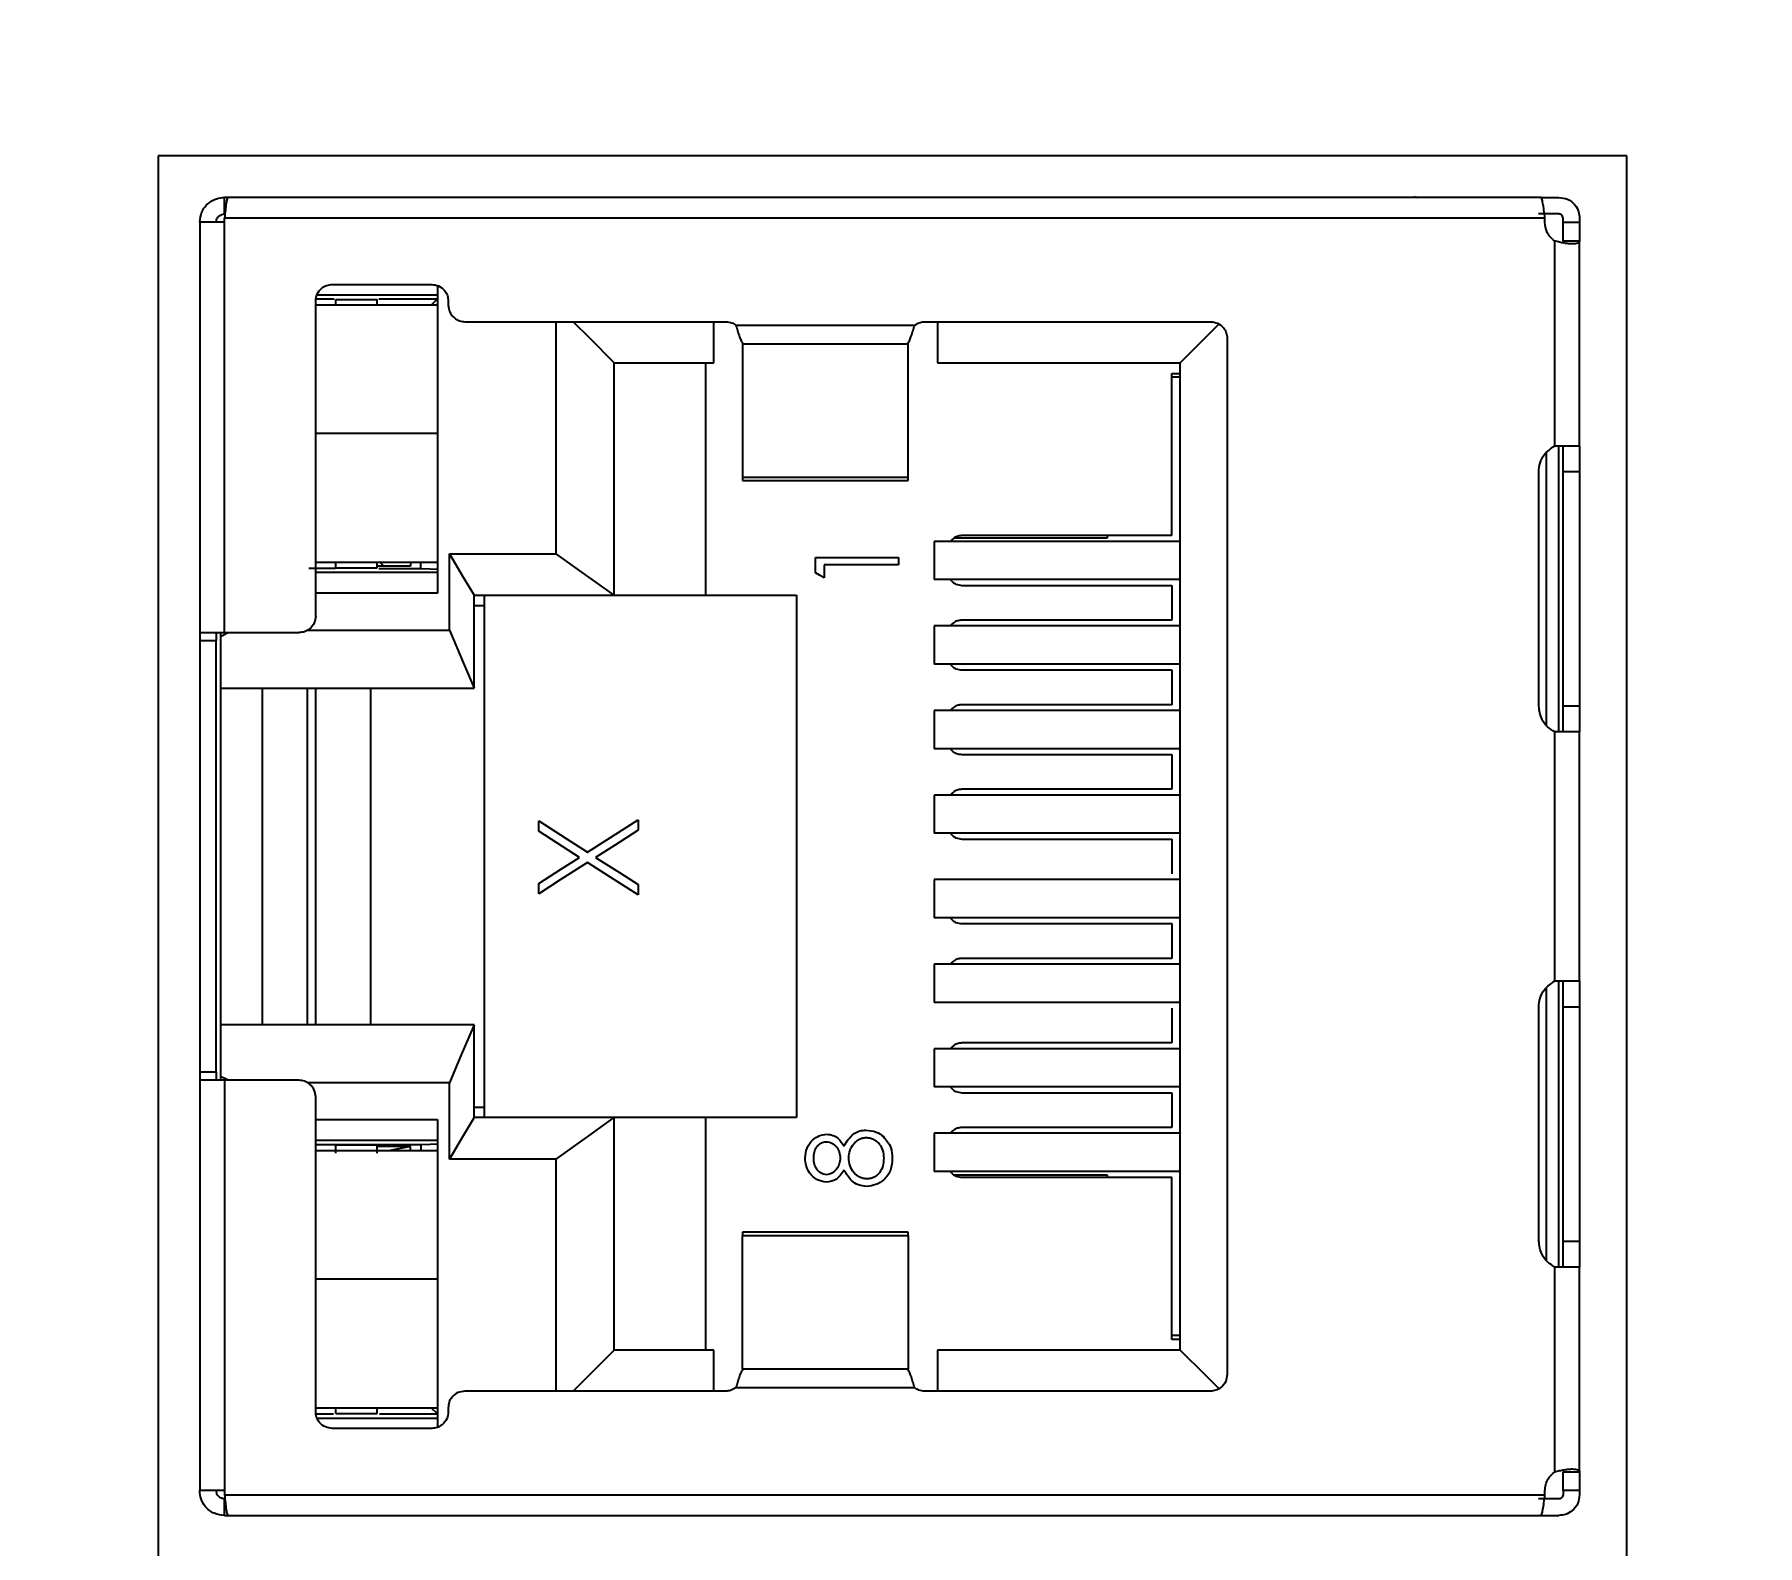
# Model space of a CAD drawing. Extents: x -151 to 841, y 0 to 594.
# Drawn here: x 118.98 to 139.78, y 300.66 to 318.89 of the extents above; entities that cross this region are included whole.
import ezdxf

# ---------------------------------------------------------------- set-up
doc = ezdxf.new("R2010")
doc.units = 0
doc.header["$PDSIZE"] = -1
doc.linetypes.add('CENTERX2', pattern=[20.32, 12.7, -2.54, 2.54, -2.54])
doc.layers.get('0').update_dxf_attribs({"linetype": 'CONTINUOUS'})
doc.layers.get('DEFPOINTS').update_dxf_attribs({"linetype": 'CONTINUOUS'})
doc.layers.add('$TD_AUDIT_GENERATED__25B7_', color=1, linetype='CENTERX2')
doc.styles.add('$TD_AUDIT_GENERATED__25BE_', font='GOTHIC.TTF')
doc.dimstyles.new('$TD_AUDIT_GENERATED__5286_', dxfattribs={"dimtxt": 3, "dimasz": 2.5, "dimexe": 0.5, "dimexo": 0.3, "dimgap": 1, "dimtad": 1, "dimtoh": 1, "dimdec": 1, "dimzin": 12, "dimtxsty": '$TD_AUDIT_GENERATED__25BE_', "dimcen": 0.09, "dimclrd": 3, "dimclre": 3, "dimclrt": 3, "dimazin": 3, "dimtm": 1e-09, "dimtfac": 1, "dimtdec": 1, "dimtofl": 0, "dimtmove": 0, "dimatfit": 3})

# ---------------------------------------------------------------- blocks, each defined once
blk = doc.blocks.new('*D147')
at = {"color": 3, "ltscale": 0.5}
for p, q in [((160, 366.3), (160, 386.232)), ((100.85, 262.85), (82.723, 252.384))]:
    blk.add_line(p, q, dxfattribs=at)
blk.add_arc((160, 297), 88.732, 93.87503, 206.12497, dxfattribs=at)
for points in [[(153.97, 386.529), (154.037, 384.53), (160, 385.732)], [(81.215, 258.399), (79.451, 257.458), (83.156, 252.634)]]:
    blk.add_solid(points, dxfattribs=at)
at = {"layer": 'DEFPOINTS', "color": 0, "ltscale": 0.5}
for p in [(160, 366), (102.964, 364.973), (160, 297), (101.11, 263), (160, 188)]:
    blk.add_point(p, dxfattribs=at)
at = {"color": 3, "ltscale": 0.5, "insert": (79.561, 343.442), "char_height": 6, "attachment_point": 5, "rotation": 60, "style": '$TD_AUDIT_GENERATED__25BE_'}
blk.add_mtext('120°', dxfattribs=at)

msp = doc.modelspace()

# ---------------------------------------------------------------- linework, layer by layer
at = {"layer": '$TD_AUDIT_GENERATED__25B7_'}
msp.add_circle((160, 297), 50, dxfattribs=at)
at = {"color": 7, "linetype": 'CONTINUOUS'}
for p, q in [((120.475, 317.422), (120.475, 283.393)), ((138.197, 317.422), (120.475, 317.422)), ((138.197, 283.393), (138.197, 317.422)), ((121.275, 316.722), (121.275, 316.922)), ((121.315, 316.922), (121.275, 316.922)), ((137.16, 316.922), (121.316, 316.922)), ((135.631, 316.922), (135.634, 316.932)), ((135.634, 316.932), (135.678, 316.921)), ((137.16, 316.922), (137.378, 316.922)), ((137.378, 316.722), (137.133, 316.722)), ((120.975, 316.622), (120.975, 311.672)), ((121.275, 311.672), (121.275, 316.672)), ((137.21, 316.672), (121.275, 316.672)), ((137.21, 316.622), (137.21, 316.672)), ((137.428, 316.622), (137.428, 316.672)), ((137.428, 316.622), (137.628, 316.622)), ((137.628, 316.672), (137.628, 316.622)), ((137.328, 313.925), (137.328, 316.396)), ((137.628, 316.396), (137.428, 316.396)), ((137.628, 313.925), (137.628, 316.396)), ((122.575, 315.872), (123.775, 315.872)), ((122.375, 311.872), (122.375, 315.672)), ((122.38, 315.697), (122.597, 315.697)), ((122.391, 315.746), (123.843, 315.746)), ((122.618, 315.692), (123.118, 315.692)), ((122.618, 315.622), (122.618, 315.692)), ((123.118, 315.622), (123.118, 315.692)), ((123.138, 315.697), (123.843, 315.697)), ((123.843, 315.697), (123.768, 315.622)), ((123.843, 315.857), (123.843, 312.146)), ((123.975, 315.672), (123.975, 315.622)), ((123.843, 315.622), (122.375, 315.622)), ((124.175, 315.422), (127.325, 315.422)), ((125.278, 312.622), (125.278, 315.422)), ((127.178, 314.927), (127.178, 315.422)), ((127.446, 315.381), (129.604, 315.381)), ((129.725, 315.422), (133.175, 315.422)), ((129.878, 315.422), (129.878, 314.927)), ((132.808, 314.927), (133.273, 315.392)), ((127.525, 315.155), (129.525, 315.155)), ((127.525, 315.155), (127.525, 313.544)), ((129.525, 313.544), (129.525, 315.155)), ((133.375, 315.222), (133.375, 302.722)), ((125.978, 312.122), (125.978, 314.927)), ((125.978, 314.927), (127.178, 314.927)), ((127.078, 314.927), (127.078, 312.122)), ((129.878, 314.927), (132.808, 314.927)), ((132.808, 303.017), (132.808, 314.927)), ((132.708, 312.842), (132.708, 314.797)), ((132.708, 314.797), (132.808, 314.797)), ((132.808, 314.752), (132.708, 314.752)), ((137.228, 310.554), (137.228, 313.839)), ((137.378, 310.474), (137.378, 313.925)), ((137.135, 310.787), (137.135, 313.612)), ((137.628, 313.612), (137.428, 313.612)), ((137.428, 310.787), (137.428, 313.612)), ((137.628, 313.612), (137.628, 310.787)), ((129.525, 313.544), (127.525, 313.544)), ((127.525, 313.506), (129.525, 313.506)), ((129.84, 312.772), (129.84, 312.312)), ((132.808, 312.772), (129.84, 312.772)), ((131.928, 312.812), (130.077, 312.812)), ((132.708, 312.842), (130.173, 312.842)), ((131.928, 312.842), (131.928, 312.812)), ((123.988, 312.622), (125.278, 312.622)), ((123.988, 311.702), (123.988, 312.622)), ((128.408, 312.393), (128.408, 312.578)), ((128.408, 312.578), (129.408, 312.578)), ((129.408, 312.578), (129.408, 312.488)), ((122.593, 312.447), (122.293, 312.447)), ((122.375, 312.522), (123.843, 312.522)), ((123.843, 312.398), (122.375, 312.398)), ((122.593, 312.447), (122.618, 312.457)), ((122.618, 312.452), (122.618, 312.522)), ((122.618, 312.452), (123.118, 312.452)), ((123.118, 312.452), (123.118, 312.522)), ((123.518, 312.472), (123.118, 312.472)), ((123.136, 312.447), (123.643, 312.447)), ((123.518, 312.522), (123.518, 312.472)), ((123.643, 312.447), (123.643, 312.522)), ((128.51, 312.488), (128.51, 312.334)), ((129.408, 312.488), (128.51, 312.488)), ((123.843, 312.146), (122.375, 312.146)), ((124.288, 311.002), (124.288, 312.122)), ((124.288, 312.122), (128.178, 312.122)), ((124.408, 312.122), (124.408, 305.822)), ((128.178, 312.122), (128.178, 305.822)), ((132.808, 312.312), (129.84, 312.312)), ((130.173, 312.242), (132.708, 312.242)), ((132.708, 312.242), (132.708, 311.822)), ((124.408, 311.997), (124.288, 311.997)), ((122.274, 311.702), (123.988, 311.702)), ((129.84, 311.752), (129.84, 311.292)), ((132.808, 311.752), (129.84, 311.752)), ((132.708, 311.822), (130.173, 311.822)), ((121.175, 311.572), (120.975, 311.572)), ((120.975, 311.572), (120.975, 306.372)), ((121.175, 306.372), (121.175, 311.572)), ((121.228, 311.672), (121.228, 306.272)), ((121.275, 311.672), (122.175, 311.672)), ((132.808, 311.292), (129.84, 311.292)), ((130.173, 311.222), (132.708, 311.222)), ((132.708, 311.222), (132.708, 310.802)), ((121.228, 311.002), (124.288, 311.002)), ((121.728, 311.002), (121.728, 306.942)), ((122.278, 306.942), (122.278, 311.002)), ((122.378, 306.942), (122.378, 311.002)), ((123.038, 311.002), (123.038, 306.942)), ((129.84, 310.732), (129.84, 310.272)), ((132.808, 310.732), (129.84, 310.732)), ((132.708, 310.802), (130.173, 310.802)), ((137.428, 310.787), (137.628, 310.787)), ((137.328, 307.47), (137.328, 310.474)), ((137.628, 307.47), (137.628, 310.474)), ((132.808, 310.272), (129.84, 310.272)), ((130.173, 310.202), (132.708, 310.202)), ((132.708, 310.202), (132.708, 309.782)), ((129.84, 309.712), (129.84, 309.252)), ((132.808, 309.712), (129.84, 309.712)), ((132.708, 309.782), (130.173, 309.782)), ((125.656, 309.023), (126.268, 309.415)), ((126.268, 309.415), (126.268, 309.291)), ((125.068, 309.275), (125.068, 309.4)), ((132.808, 309.252), (129.84, 309.252)), ((130.173, 309.182), (132.708, 309.182)), ((132.708, 309.182), (132.708, 308.762)), ((125.068, 308.523), (125.068, 308.647)), ((126.268, 308.632), (126.268, 308.507)), ((129.84, 308.692), (129.84, 308.232)), ((132.808, 308.692), (129.84, 308.692)), ((132.808, 308.232), (129.84, 308.232)), ((130.173, 308.162), (132.708, 308.162)), ((132.708, 308.162), (132.708, 307.742)), ((129.84, 307.672), (129.84, 307.212)), ((132.808, 307.672), (129.84, 307.672)), ((132.708, 307.742), (130.173, 307.742)), ((137.228, 304.099), (137.228, 307.384)), ((137.378, 304.019), (137.378, 307.47)), ((132.808, 307.212), (129.84, 307.212)), ((132.708, 307.142), (132.708, 306.722)), ((137.135, 304.332), (137.135, 307.157)), ((137.428, 307.157), (137.628, 307.157)), ((137.428, 304.332), (137.428, 307.157)), ((137.628, 307.157), (137.628, 304.332)), ((124.288, 306.942), (121.228, 306.942)), ((124.288, 305.822), (124.288, 306.942)), ((132.708, 306.722), (130.173, 306.722)), ((129.84, 306.652), (129.84, 306.192)), ((132.808, 306.652), (129.84, 306.652)), ((120.975, 306.372), (121.175, 306.372)), ((120.975, 306.272), (120.975, 301.322)), ((121.275, 306.272), (121.275, 301.272)), ((122.175, 306.272), (121.275, 306.272)), ((123.988, 306.242), (122.274, 306.242)), ((123.988, 305.322), (123.988, 306.242)), ((132.808, 306.192), (129.84, 306.192)), ((130.173, 306.122), (132.708, 306.122)), ((132.708, 306.122), (132.708, 305.702)), ((122.375, 302.272), (122.375, 306.072)), ((124.288, 305.947), (124.408, 305.947)), ((122.375, 305.797), (123.843, 305.797)), ((123.843, 305.797), (123.843, 302.085)), ((128.178, 305.822), (124.288, 305.822)), ((125.978, 303.017), (125.978, 305.822)), ((127.078, 305.822), (127.078, 303.017)), ((132.708, 305.702), (130.173, 305.702)), ((123.843, 305.546), (122.375, 305.546)), ((122.375, 305.497), (123.643, 305.497)), ((122.618, 305.488), (122.593, 305.497)), ((122.618, 305.492), (123.118, 305.492)), ((122.618, 305.392), (122.618, 305.492)), ((123.118, 305.392), (123.118, 305.492)), ((123.518, 305.472), (123.118, 305.472)), ((123.518, 305.422), (123.518, 305.472)), ((123.643, 305.497), (123.643, 305.422)), ((129.84, 305.632), (129.84, 305.172)), ((132.808, 305.632), (129.84, 305.632)), ((123.843, 305.422), (122.375, 305.422)), ((125.278, 305.322), (123.988, 305.322)), ((125.278, 302.522), (125.278, 305.322)), ((132.808, 305.172), (129.84, 305.172)), ((130.076, 305.132), (131.928, 305.132)), ((130.173, 305.102), (132.708, 305.102)), ((131.928, 305.132), (131.928, 305.102)), ((132.708, 303.147), (132.708, 305.102)), ((129.525, 304.438), (127.525, 304.438)), ((127.525, 304.4), (129.525, 304.4)), ((127.525, 302.789), (127.525, 304.4)), ((129.525, 304.4), (129.525, 302.789)), ((137.428, 304.332), (137.628, 304.332)), ((137.328, 301.548), (137.328, 304.019)), ((137.628, 301.548), (137.628, 304.019)), ((132.808, 303.192), (132.708, 303.192)), ((127.178, 303.017), (125.978, 303.017)), ((127.178, 302.522), (127.178, 303.017)), ((132.808, 303.017), (129.878, 303.017)), ((129.878, 303.017), (129.878, 302.522)), ((132.808, 303.147), (132.708, 303.147)), ((129.525, 302.789), (127.525, 302.789)), ((129.604, 302.563), (127.446, 302.563)), ((127.325, 302.522), (124.175, 302.522)), ((133.175, 302.522), (129.725, 302.522)), ((122.375, 302.322), (123.843, 302.322)), ((122.379, 302.247), (122.59, 302.247)), ((122.391, 302.198), (123.843, 302.198)), ((122.618, 302.252), (122.618, 302.322)), ((122.618, 302.252), (123.118, 302.252)), ((123.118, 302.252), (123.118, 302.322)), ((123.145, 302.247), (123.843, 302.247)), ((123.843, 302.247), (123.768, 302.322)), ((123.975, 302.322), (123.975, 302.272)), ((123.775, 302.072), (122.575, 302.072)), ((137.428, 301.548), (137.628, 301.548)), ((137.21, 301.272), (137.21, 301.322)), ((137.628, 301.322), (137.428, 301.322)), ((137.428, 301.322), (137.428, 301.272)), ((137.628, 301.322), (137.628, 301.272)), ((121.275, 301.272), (137.21, 301.272)), ((121.275, 301.022), (121.275, 301.222)), ((137.378, 301.222), (137.133, 301.222)), ((121.275, 301.022), (121.315, 301.022)), ((121.316, 301.022), (137.16, 301.022)), ((135.634, 301.012), (135.631, 301.022)), ((135.673, 301.022), (135.634, 301.012)), ((137.16, 301.022), (137.378, 301.022))]:
    msp.add_line(p, q, dxfattribs=at)
at = {"color": 8, "linetype": 'CONTINUOUS'}
for p, q in [((123.843, 314.072), (122.375, 314.072)), ((123.843, 303.872), (122.375, 303.872))]:
    msp.add_line(p, q, dxfattribs=at)
at = {"color": 7, "linetype": 'CONTINUOUS', "flags": 128}
for points in [[(125.483, 315.422), (125.67, 315.235), (125.978, 314.927)], [(123.988, 312.622), (124.156, 312.342), (124.288, 312.122)], [(125.978, 312.122), (125.586, 312.402), (125.278, 312.622)], [(123.197, 312.472), (123.152, 312.517), (123.147, 312.522)], [(123.643, 312.447), (123.755, 312.441), (123.843, 312.437)], [(128.51, 312.334), (128.453, 312.367), (128.408, 312.393)], [(123.988, 311.702), (124.156, 311.31), (124.288, 311.002)], [(121.228, 311.627), (121.312, 311.669), (121.318, 311.672)], [(125.068, 309.4), (125.397, 309.189), (125.656, 309.023)], [(125.558, 308.961), (125.284, 309.137), (125.068, 309.275)], [(126.268, 309.291), (125.979, 309.106), (125.753, 308.961)], [(125.068, 308.647), (125.343, 308.823), (125.558, 308.961)], [(125.656, 308.899), (125.326, 308.688), (125.068, 308.523)], [(126.268, 308.507), (125.925, 308.727), (125.656, 308.899)], [(125.753, 308.961), (126.041, 308.777), (126.268, 308.632)], [(124.288, 306.942), (124.12, 306.55), (123.988, 306.242)], [(121.318, 306.272), (121.294, 306.284), (121.228, 306.317)], [(124.288, 305.822), (124.12, 305.542), (123.988, 305.322)], [(125.278, 305.322), (125.67, 305.602), (125.978, 305.822)], [(123.518, 305.472), (123.294, 305.427), (123.268, 305.422)], [(123.643, 305.497), (123.755, 305.503), (123.843, 305.507)], [(125.483, 302.522), (125.67, 302.709), (125.978, 303.017)], [(133.273, 302.552), (133.116, 302.709), (132.808, 303.017)]]:
    msp.add_lwpolyline(points, dxfattribs=at)
at = {"color": 7, "linetype": 'CONTINUOUS'}
msp.add_circle((160, 297), 55, dxfattribs=at)
for points, knots in [([(120.975, 316.622), (120.98, 316.665), (120.991, 316.753), (121.072, 316.854), (121.173, 316.912), (121.242, 316.919), (121.275, 316.922)], [0, 0, 0, 0, 0.270264, 0.562429, 0.789739, 1, 1, 1, 1]), ([(121.316, 316.922), (121.313, 316.918), (121.306, 316.911), (121.295, 316.853), (121.285, 316.77), (121.278, 316.705), (121.275, 316.672)], [0, 0, 0, 0, 0.249996, 0.5, 0.749997, 1, 1, 1, 1]), ([(137.21, 316.672), (137.206, 316.705), (137.197, 316.77), (137.185, 316.853), (137.172, 316.911), (137.164, 316.918), (137.16, 316.922)], [0, 0, 0, 0, 0.250002, 0.5, 0.750003, 1, 1, 1, 1]), ([(137.378, 316.922), (137.413, 316.918), (137.487, 316.908), (137.571, 316.841), (137.619, 316.757), (137.625, 316.699), (137.628, 316.672)], [0, 0, 0, 0, 0.270262, 0.562427, 0.789736, 1, 1, 1, 1]), ([(121.175, 316.622), (121.176, 316.636), (121.18, 316.666), (121.207, 316.699), (121.241, 316.719), (121.264, 316.721), (121.275, 316.722)], [0, 0, 0, 0, 0.270262, 0.562433, 0.789754, 1, 1, 1, 1]), ([(137.428, 316.672), (137.427, 316.679), (137.425, 316.694), (137.411, 316.711), (137.395, 316.72), (137.383, 316.721), (137.378, 316.722)], [0, 0, 0, 0, 0.270252, 0.562435, 0.789751, 1, 1, 1, 1]), ([(121.275, 316.622), (121.232, 316.622), (121.144, 316.622), (121.043, 316.622), (120.985, 316.622), (120.978, 316.622), (120.975, 316.622)], [0, 0, 0, 0, 0.2702598, 0.562427, 0.7897315, 1, 1, 1, 1]), ([(137.328, 316.396), (137.309, 316.412), (137.27, 316.443), (137.222, 316.52), (137.214, 316.583), (137.21, 316.622)], [0, 0, 0, 0, 0.277079, 0.562252, 1, 1, 1, 1]), ([(137.428, 316.396), (137.428, 316.412), (137.428, 316.443), (137.428, 316.52), (137.428, 316.583), (137.428, 316.622)], [0, 0, 0, 0, 0.277074, 0.562252, 1, 1, 1, 1]), ([(137.628, 316.622), (137.628, 316.598), (137.628, 316.548), (137.628, 316.465), (137.628, 316.422), (137.628, 316.396)], [0, 0, 0, 0, 0.277073, 0.562255, 1, 1, 1, 1]), ([(137.628, 316.396), (137.627, 316.391), (137.624, 316.38), (137.607, 316.369), (137.579, 316.362), (137.541, 316.36), (137.495, 316.362), (137.443, 316.369), (137.386, 316.38), (137.347, 316.391), (137.328, 316.396)], [0, 0, 0, 0, 0.127447, 0.252809, 0.376761, 0.5, 0.623242, 0.747196, 0.872556, 1, 1, 1, 1]), ([(122.375, 315.672), (122.378, 315.7), (122.386, 315.759), (122.44, 315.826), (122.507, 315.865), (122.553, 315.87), (122.575, 315.872)], [0, 0, 0, 0, 0.270262, 0.562429, 0.789734, 1, 1, 1, 1]), ([(123.775, 315.872), (123.803, 315.868), (123.862, 315.861), (123.929, 315.807), (123.968, 315.74), (123.973, 315.694), (123.975, 315.672)], [0, 0, 0, 0, 0.2702626, 0.5624285, 0.7897373, 1, 1, 1, 1]), ([(123.975, 315.622), (123.978, 315.594), (123.986, 315.535), (124.04, 315.468), (124.107, 315.429), (124.153, 315.424), (124.175, 315.422)], [0, 0, 0, 0, 0.270265, 0.562435, 0.789742, 1, 1, 1, 1]), ([(127.325, 315.422), (127.349, 315.42), (127.393, 315.416), (127.43, 315.392), (127.446, 315.381)], [0, 0, 0, 0, 0.560003, 1, 1, 1, 1]), ([(127.446, 315.381), (127.452, 315.359), (127.465, 315.315), (127.485, 315.253), (127.505, 315.2), (127.518, 315.175), (127.525, 315.163)], [0, 0, 0, 0, 0.249995, 0.499999, 0.750004, 1, 1, 1, 1]), ([(129.525, 315.163), (129.531, 315.175), (129.544, 315.2), (129.564, 315.253), (129.584, 315.315), (129.597, 315.359), (129.604, 315.381)], [0, 0, 0, 0, 0.249997, 0.5, 0.750003, 1, 1, 1, 1]), ([(129.604, 315.381), (129.625, 315.394), (129.662, 315.417), (129.706, 315.421), (129.725, 315.422)], [0, 0, 0, 0, 0.559998, 1, 1, 1, 1]), ([(133.175, 315.422), (133.203, 315.418), (133.262, 315.411), (133.329, 315.357), (133.368, 315.29), (133.373, 315.244), (133.375, 315.222)], [0, 0, 0, 0, 0.2702626, 0.5624285, 0.7897373, 1, 1, 1, 1]), ([(127.525, 315.163), (127.525, 315.161), (127.525, 315.158), (127.525, 315.156), (127.525, 315.155)], [0, 0, 0, 0, 0.560039, 1, 1, 1, 1]), ([(129.525, 315.155), (129.525, 315.156), (129.525, 315.159), (129.525, 315.162), (129.525, 315.163)], [0, 0, 0, 0, 0.56006, 1, 1, 1, 1]), ([(137.135, 313.612), (137.138, 313.647), (137.145, 313.72), (137.203, 313.839), (137.281, 313.892), (137.328, 313.925)], [0, 0, 0, 0, 0.276128, 0.562975, 1, 1, 1, 1]), ([(137.328, 313.925), (137.37, 313.925), (137.459, 313.925), (137.559, 313.925), (137.618, 313.925), (137.624, 313.925), (137.628, 313.925)], [0, 0, 0, 0, 0.2702623, 0.5624312, 0.7897326, 1, 1, 1, 1]), ([(137.428, 313.612), (137.428, 313.647), (137.428, 313.72), (137.428, 313.839), (137.428, 313.892), (137.428, 313.925)], [0, 0, 0, 0, 0.27613, 0.562977, 1, 1, 1, 1]), ([(137.628, 313.925), (137.628, 313.906), (137.628, 313.868), (137.628, 313.762), (137.628, 313.668), (137.628, 313.612)], [0, 0, 0, 0, 0.276126, 0.562974, 1, 1, 1, 1]), ([(127.525, 313.544), (127.525, 313.532), (127.525, 313.51), (127.525, 313.507), (127.525, 313.506)], [0, 0, 0, 0, 0.56, 1, 1, 1, 1]), ([(129.525, 313.506), (129.525, 313.508), (129.525, 313.512), (129.525, 313.534), (129.525, 313.544)], [0, 0, 0, 0, 0.5600056, 1, 1, 1, 1]), ([(130.173, 312.842), (130.158, 312.841), (130.127, 312.838), (130.076, 312.818), (130.049, 312.789), (130.033, 312.772)], [0, 0, 0, 0, 0.28694, 0.567557, 1, 1, 1, 1]), ([(130.033, 312.312), (130.043, 312.301), (130.062, 312.278), (130.109, 312.249), (130.149, 312.245), (130.173, 312.242)], [0, 0, 0, 0, 0.272039, 0.548976, 1, 1, 1, 1]), ([(122.375, 311.872), (122.371, 311.844), (122.364, 311.785), (122.31, 311.718), (122.242, 311.679), (122.197, 311.674), (122.175, 311.672)], [0, 0, 0, 0, 0.270257, 0.562428, 0.789733, 1, 1, 1, 1]), ([(130.173, 311.822), (130.158, 311.821), (130.127, 311.818), (130.076, 311.798), (130.049, 311.769), (130.033, 311.752)], [0, 0, 0, 0, 0.28694, 0.567557, 1, 1, 1, 1]), ([(120.975, 311.672), (120.98, 311.672), (120.991, 311.672), (121.072, 311.672), (121.173, 311.672), (121.242, 311.672), (121.275, 311.672)], [0, 0, 0, 0, 0.27026, 0.56243, 0.789738, 1, 1, 1, 1]), ([(120.975, 311.672), (120.975, 311.67), (120.975, 311.667), (120.975, 311.64), (120.975, 311.606), (120.975, 311.583), (120.975, 311.572)], [0, 0, 0, 0, 0.270254, 0.562432, 0.789738, 1, 1, 1, 1]), ([(121.175, 311.672), (121.175, 311.67), (121.175, 311.667), (121.175, 311.64), (121.175, 311.606), (121.175, 311.583), (121.175, 311.572)], [0, 0, 0, 0, 0.270254, 0.562432, 0.789738, 1, 1, 1, 1]), ([(130.033, 311.292), (130.043, 311.281), (130.062, 311.258), (130.109, 311.229), (130.149, 311.225), (130.173, 311.222)], [0, 0, 0, 0, 0.27204, 0.548974, 1, 1, 1, 1]), ([(130.173, 310.802), (130.158, 310.801), (130.127, 310.798), (130.076, 310.778), (130.049, 310.749), (130.033, 310.732)], [0, 0, 0, 0, 0.286939, 0.567554, 1, 1, 1, 1]), ([(137.328, 310.474), (137.297, 310.493), (137.236, 310.531), (137.156, 310.637), (137.143, 310.731), (137.135, 310.787)], [0, 0, 0, 0, 0.2761262, 0.5629767, 1, 1, 1, 1]), ([(137.428, 310.474), (137.428, 310.493), (137.428, 310.531), (137.428, 310.637), (137.428, 310.731), (137.428, 310.787)], [0, 0, 0, 0, 0.276126, 0.562976, 1, 1, 1, 1]), ([(137.628, 310.787), (137.628, 310.752), (137.628, 310.679), (137.628, 310.56), (137.628, 310.507), (137.628, 310.474)], [0, 0, 0, 0, 0.276127, 0.562977, 1, 1, 1, 1]), ([(137.628, 310.474), (137.622, 310.474), (137.611, 310.474), (137.53, 310.474), (137.429, 310.474), (137.361, 310.474), (137.328, 310.474)], [0, 0, 0, 0, 0.27026, 0.56243, 0.789734, 1, 1, 1, 1]), ([(130.033, 310.272), (130.043, 310.261), (130.062, 310.238), (130.109, 310.209), (130.149, 310.205), (130.173, 310.202)], [0, 0, 0, 0, 0.27204, 0.548974, 1, 1, 1, 1]), ([(130.173, 309.782), (130.158, 309.781), (130.127, 309.778), (130.076, 309.758), (130.049, 309.729), (130.033, 309.712)], [0, 0, 0, 0, 0.28694, 0.567557, 1, 1, 1, 1]), ([(130.033, 309.252), (130.043, 309.241), (130.062, 309.218), (130.109, 309.189), (130.149, 309.185), (130.173, 309.182)], [0, 0, 0, 0, 0.272039, 0.548976, 1, 1, 1, 1]), ([(130.033, 308.232), (130.043, 308.221), (130.062, 308.198), (130.109, 308.169), (130.149, 308.165), (130.173, 308.162)], [0, 0, 0, 0, 0.27204, 0.548974, 1, 1, 1, 1]), ([(130.173, 307.742), (130.158, 307.741), (130.127, 307.738), (130.076, 307.718), (130.049, 307.689), (130.033, 307.672)], [0, 0, 0, 0, 0.286941, 0.567556, 1, 1, 1, 1]), ([(137.135, 307.157), (137.138, 307.192), (137.145, 307.265), (137.203, 307.384), (137.281, 307.437), (137.328, 307.47)], [0, 0, 0, 0, 0.276127, 0.562976, 1, 1, 1, 1]), ([(137.328, 307.47), (137.37, 307.47), (137.459, 307.47), (137.559, 307.47), (137.618, 307.47), (137.624, 307.47), (137.628, 307.47)], [0, 0, 0, 0, 0.2702623, 0.5624312, 0.7897326, 1, 1, 1, 1]), ([(137.428, 307.157), (137.428, 307.192), (137.428, 307.265), (137.428, 307.384), (137.428, 307.437), (137.428, 307.47)], [0, 0, 0, 0, 0.276129, 0.562979, 1, 1, 1, 1]), ([(137.628, 307.47), (137.628, 307.451), (137.628, 307.413), (137.628, 307.307), (137.628, 307.213), (137.628, 307.157)], [0, 0, 0, 0, 0.276126, 0.562974, 1, 1, 1, 1]), ([(130.173, 306.722), (130.158, 306.721), (130.127, 306.718), (130.076, 306.698), (130.049, 306.669), (130.033, 306.652)], [0, 0, 0, 0, 0.28694, 0.567557, 1, 1, 1, 1]), ([(120.975, 306.372), (120.975, 306.358), (120.975, 306.328), (120.975, 306.295), (120.975, 306.275), (120.975, 306.273), (120.975, 306.272)], [0, 0, 0, 0, 0.270264, 0.562437, 0.789753, 1, 1, 1, 1]), ([(121.175, 306.372), (121.175, 306.358), (121.175, 306.328), (121.175, 306.295), (121.175, 306.275), (121.175, 306.273), (121.175, 306.272)], [0, 0, 0, 0, 0.270264, 0.562437, 0.789753, 1, 1, 1, 1]), ([(121.275, 306.272), (121.232, 306.272), (121.144, 306.272), (121.043, 306.272), (120.985, 306.272), (120.978, 306.272), (120.975, 306.272)], [0, 0, 0, 0, 0.2702598, 0.562427, 0.7897315, 1, 1, 1, 1]), ([(122.375, 306.072), (122.371, 306.1), (122.364, 306.159), (122.31, 306.226), (122.242, 306.265), (122.197, 306.27), (122.175, 306.272)], [0, 0, 0, 0, 0.270257, 0.562428, 0.789733, 1, 1, 1, 1]), ([(130.033, 306.192), (130.043, 306.181), (130.062, 306.158), (130.109, 306.129), (130.149, 306.125), (130.173, 306.122)], [0, 0, 0, 0, 0.272039, 0.548976, 1, 1, 1, 1]), ([(128.751, 305.478), (128.785, 305.535), (128.833, 305.614), (128.94, 305.666), (128.991, 305.669), (129.016, 305.671)], [0, 0, 0, 0, 0.558298, 0.779111, 1, 1, 1, 1]), ([(129.016, 305.671), (129.059, 305.667), (129.135, 305.66), (129.196, 305.615), (129.223, 305.596)], [0, 0, 0, 0, 0.5593712, 1, 1, 1, 1]), ([(130.173, 305.702), (130.158, 305.701), (130.127, 305.698), (130.076, 305.678), (130.049, 305.649), (130.033, 305.632)], [0, 0, 0, 0, 0.28694, 0.567557, 1, 1, 1, 1]), ([(128.282, 305.336), (128.286, 305.376), (128.295, 305.456), (128.361, 305.55), (128.448, 305.608), (128.51, 305.616), (128.541, 305.62)], [0, 0, 0, 0, 0.2799555, 0.5597137, 0.7799625, 1, 1, 1, 1]), ([(128.385, 305.331), (128.386, 305.357), (128.389, 305.403), (128.413, 305.459), (128.443, 305.493), (128.471, 305.514), (128.503, 305.527), (128.526, 305.529), (128.538, 305.53)], [0, 0, 0, 0, 0.273988, 0.498562, 0.631239, 0.754314, 0.874764, 1, 1, 1, 1]), ([(128.538, 305.53), (128.55, 305.529), (128.573, 305.527), (128.606, 305.514), (128.636, 305.494), (128.668, 305.46), (128.698, 305.407), (128.703, 305.359), (128.705, 305.335)], [0, 0, 0, 0, 0.126235, 0.24777, 0.370673, 0.50081, 0.73996, 1, 1, 1, 1]), ([(128.541, 305.62), (128.566, 305.618), (128.616, 305.613), (128.695, 305.566), (128.729, 305.511), (128.751, 305.478)], [0, 0, 0, 0, 0.280138, 0.56024, 1, 1, 1, 1]), ([(128.808, 305.337), (128.811, 305.368), (128.816, 305.427), (128.855, 305.494), (128.896, 305.536), (128.933, 305.561), (128.974, 305.577), (129.003, 305.58), (129.018, 305.582)], [0, 0, 0, 0, 0.25699, 0.499273, 0.631011, 0.754426, 0.87536, 1, 1, 1, 1]), ([(129.018, 305.582), (129.033, 305.58), (129.063, 305.578), (129.106, 305.562), (129.144, 305.537), (129.187, 305.496), (129.224, 305.426), (129.228, 305.364), (129.231, 305.331)], [0, 0, 0, 0, 0.12474, 0.245718, 0.369032, 0.500461, 0.728468, 1, 1, 1, 1]), ([(129.223, 305.596), (129.26, 305.552), (129.326, 305.475), (129.331, 305.375), (129.333, 305.33)], [0, 0, 0, 0, 0.557757, 1, 1, 1, 1]), ([(128.539, 305.043), (128.499, 305.05), (128.418, 305.064), (128.335, 305.147), (128.29, 305.241), (128.284, 305.304), (128.282, 305.336)], [0, 0, 0, 0, 0.278851, 0.558464, 0.779162, 1, 1, 1, 1]), ([(128.54, 305.133), (128.529, 305.134), (128.506, 305.136), (128.475, 305.149), (128.446, 305.17), (128.416, 305.205), (128.39, 305.259), (128.386, 305.306), (128.385, 305.331)], [0, 0, 0, 0, 0.121769, 0.240884, 0.36485, 0.500367, 0.730734, 1, 1, 1, 1]), ([(128.705, 305.335), (128.703, 305.31), (128.698, 305.263), (128.662, 305.198), (128.618, 305.156), (128.574, 305.136), (128.551, 305.134), (128.54, 305.133)], [0, 0, 0, 0, 0.256131, 0.50015, 0.761363, 0.880355, 1, 1, 1, 1]), ([(129.028, 305.082), (129.012, 305.083), (128.982, 305.086), (128.939, 305.102), (128.899, 305.128), (128.856, 305.172), (128.816, 305.242), (128.81, 305.304), (128.808, 305.337)], [0, 0, 0, 0, 0.124054, 0.244836, 0.368358, 0.500251, 0.737751, 1, 1, 1, 1]), ([(129.333, 305.33), (129.33, 305.282), (129.324, 305.185), (129.243, 305.073), (129.138, 305.005), (129.062, 304.996), (129.025, 304.992)], [0, 0, 0, 0, 0.280543, 0.559266, 0.77981, 1, 1, 1, 1]), ([(129.231, 305.331), (129.228, 305.299), (129.224, 305.239), (129.191, 305.17), (129.153, 305.127), (129.116, 305.102), (129.074, 305.086), (129.043, 305.083), (129.028, 305.082)], [0, 0, 0, 0, 0.267065, 0.498961, 0.624004, 0.74456, 0.867675, 1, 1, 1, 1]), ([(128.751, 305.189), (128.722, 305.145), (128.671, 305.066), (128.579, 305.05), (128.539, 305.043)], [0, 0, 0, 0, 0.560092, 1, 1, 1, 1]), ([(129.025, 304.992), (128.991, 304.995), (128.924, 305.002), (128.821, 305.069), (128.777, 305.144), (128.751, 305.189)], [0, 0, 0, 0, 0.2800036, 0.5598799, 1, 1, 1, 1]), ([(130.033, 305.172), (130.043, 305.161), (130.062, 305.138), (130.109, 305.109), (130.149, 305.105), (130.173, 305.102)], [0, 0, 0, 0, 0.27204, 0.548974, 1, 1, 1, 1]), ([(127.525, 304.438), (127.525, 304.436), (127.525, 304.432), (127.525, 304.41), (127.525, 304.4)], [0, 0, 0, 0, 0.560006, 1, 1, 1, 1]), ([(129.525, 304.4), (129.525, 304.412), (129.525, 304.434), (129.525, 304.437), (129.525, 304.438)], [0, 0, 0, 0, 0.56, 1, 1, 1, 1]), ([(137.328, 304.019), (137.297, 304.038), (137.236, 304.076), (137.156, 304.182), (137.143, 304.276), (137.135, 304.332)], [0, 0, 0, 0, 0.276126, 0.562976, 1, 1, 1, 1]), ([(137.428, 304.019), (137.428, 304.038), (137.428, 304.076), (137.428, 304.182), (137.428, 304.276), (137.428, 304.332)], [0, 0, 0, 0, 0.276126, 0.562975, 1, 1, 1, 1]), ([(137.628, 304.332), (137.628, 304.297), (137.628, 304.224), (137.628, 304.105), (137.628, 304.052), (137.628, 304.019)], [0, 0, 0, 0, 0.276128, 0.562978, 1, 1, 1, 1]), ([(137.628, 304.019), (137.622, 304.019), (137.611, 304.019), (137.53, 304.019), (137.429, 304.019), (137.361, 304.019), (137.328, 304.019)], [0, 0, 0, 0, 0.27026, 0.56243, 0.789734, 1, 1, 1, 1]), ([(127.525, 302.781), (127.518, 302.769), (127.505, 302.744), (127.485, 302.691), (127.465, 302.629), (127.452, 302.585), (127.446, 302.563)], [0, 0, 0, 0, 0.249997, 0.500002, 0.750001, 1, 1, 1, 1]), ([(127.525, 302.789), (127.525, 302.788), (127.525, 302.785), (127.525, 302.782), (127.525, 302.781)], [0, 0, 0, 0, 0.560088, 1, 1, 1, 1]), ([(129.525, 302.781), (129.525, 302.783), (129.525, 302.786), (129.525, 302.788), (129.525, 302.789)], [0, 0, 0, 0, 0.560056, 1, 1, 1, 1]), ([(129.604, 302.563), (129.597, 302.585), (129.584, 302.629), (129.564, 302.691), (129.544, 302.744), (129.531, 302.769), (129.525, 302.781)], [0, 0, 0, 0, 0.250001, 0.499999, 0.750001, 1, 1, 1, 1]), ([(127.446, 302.563), (127.425, 302.55), (127.387, 302.527), (127.344, 302.523), (127.325, 302.522)], [0, 0, 0, 0, 0.560001, 1, 1, 1, 1]), ([(129.725, 302.522), (129.7, 302.524), (129.657, 302.528), (129.62, 302.552), (129.604, 302.563)], [0, 0, 0, 0, 0.559998, 1, 1, 1, 1]), ([(133.375, 302.722), (133.371, 302.694), (133.364, 302.635), (133.31, 302.568), (133.242, 302.529), (133.197, 302.524), (133.175, 302.522)], [0, 0, 0, 0, 0.270261, 0.562432, 0.789737, 1, 1, 1, 1]), ([(124.175, 302.522), (124.146, 302.518), (124.087, 302.511), (124.02, 302.457), (123.981, 302.39), (123.977, 302.344), (123.975, 302.322)], [0, 0, 0, 0, 0.270263, 0.562431, 0.789737, 1, 1, 1, 1]), ([(122.575, 302.072), (122.546, 302.076), (122.487, 302.083), (122.42, 302.137), (122.381, 302.204), (122.377, 302.25), (122.375, 302.272)], [0, 0, 0, 0, 0.270262, 0.562427, 0.789738, 1, 1, 1, 1]), ([(123.975, 302.272), (123.971, 302.244), (123.964, 302.185), (123.91, 302.118), (123.842, 302.079), (123.797, 302.074), (123.775, 302.072)], [0, 0, 0, 0, 0.270257, 0.562428, 0.789733, 1, 1, 1, 1]), ([(137.21, 301.322), (137.212, 301.346), (137.216, 301.396), (137.251, 301.479), (137.299, 301.522), (137.328, 301.548)], [0, 0, 0, 0, 0.277075, 0.562251, 1, 1, 1, 1]), ([(137.328, 301.548), (137.347, 301.553), (137.386, 301.564), (137.443, 301.575), (137.495, 301.582), (137.541, 301.584), (137.579, 301.582), (137.607, 301.575), (137.624, 301.564), (137.627, 301.553), (137.628, 301.548)], [0, 0, 0, 0, 0.127444, 0.252804, 0.376758, 0.5, 0.623239, 0.747191, 0.872553, 1, 1, 1, 1]), ([(137.428, 301.322), (137.428, 301.346), (137.428, 301.396), (137.428, 301.479), (137.428, 301.522), (137.428, 301.548)], [0, 0, 0, 0, 0.277076, 0.562255, 1, 1, 1, 1]), ([(137.628, 301.548), (137.628, 301.532), (137.628, 301.501), (137.628, 301.424), (137.628, 301.361), (137.628, 301.322)], [0, 0, 0, 0, 0.277072, 0.562252, 1, 1, 1, 1]), ([(121.275, 301.322), (121.232, 301.322), (121.144, 301.322), (121.043, 301.322), (120.985, 301.322), (120.978, 301.322), (120.975, 301.322)], [0, 0, 0, 0, 0.2702598, 0.562427, 0.7897315, 1, 1, 1, 1]), ([(121.275, 301.022), (121.232, 301.027), (121.144, 301.038), (121.043, 301.119), (120.985, 301.22), (120.978, 301.289), (120.975, 301.322)], [0, 0, 0, 0, 0.27026, 0.562425, 0.789736, 1, 1, 1, 1]), ([(121.275, 301.222), (121.261, 301.224), (121.231, 301.227), (121.197, 301.254), (121.178, 301.288), (121.176, 301.311), (121.175, 301.322)], [0, 0, 0, 0, 0.270255, 0.562416, 0.789734, 1, 1, 1, 1]), ([(121.275, 301.272), (121.278, 301.239), (121.285, 301.174), (121.295, 301.091), (121.306, 301.033), (121.313, 301.026), (121.316, 301.022)], [0, 0, 0, 0, 0.250002, 0.500001, 0.750004, 1, 1, 1, 1]), ([(137.16, 301.022), (137.164, 301.026), (137.172, 301.033), (137.185, 301.091), (137.197, 301.174), (137.206, 301.239), (137.21, 301.272)], [0, 0, 0, 0, 0.249996, 0.5, 0.749998, 1, 1, 1, 1]), ([(137.428, 301.272), (137.427, 301.265), (137.425, 301.25), (137.411, 301.233), (137.395, 301.224), (137.383, 301.223), (137.378, 301.222)], [0, 0, 0, 0, 0.270263, 0.562435, 0.789753, 1, 1, 1, 1]), ([(137.628, 301.272), (137.623, 301.237), (137.614, 301.163), (137.546, 301.079), (137.462, 301.03), (137.405, 301.025), (137.378, 301.022)], [0, 0, 0, 0, 0.270262, 0.562433, 0.789736, 1, 1, 1, 1])]:
    msp.add_open_spline(points, degree=3, knots=knots, dxfattribs=at)

# ---------------------------------------------------------------- dimensions: what is measured, and where the dimension line sits
at = {"ltscale": 0.5}
dim = msp.add_angular_dim_2l(base=(102.964, 364.973), line1=((160, 366), (160, 188)), line2=((160, 297), (101.11, 263)), dimstyle='$TD_AUDIT_GENERATED__5286_', override={"dimtxt": 6, "dimasz": 6, "dimdec": 0, "dimadec": 0, "dimazin": 3}, dxfattribs=at)
dim.commit()
dim.dimension.update_dxf_attribs({"geometry": '*D147', "text_midpoint": (83.156, 341.366), "dimtype": 162})

doc.saveas('drawing.dxf')
